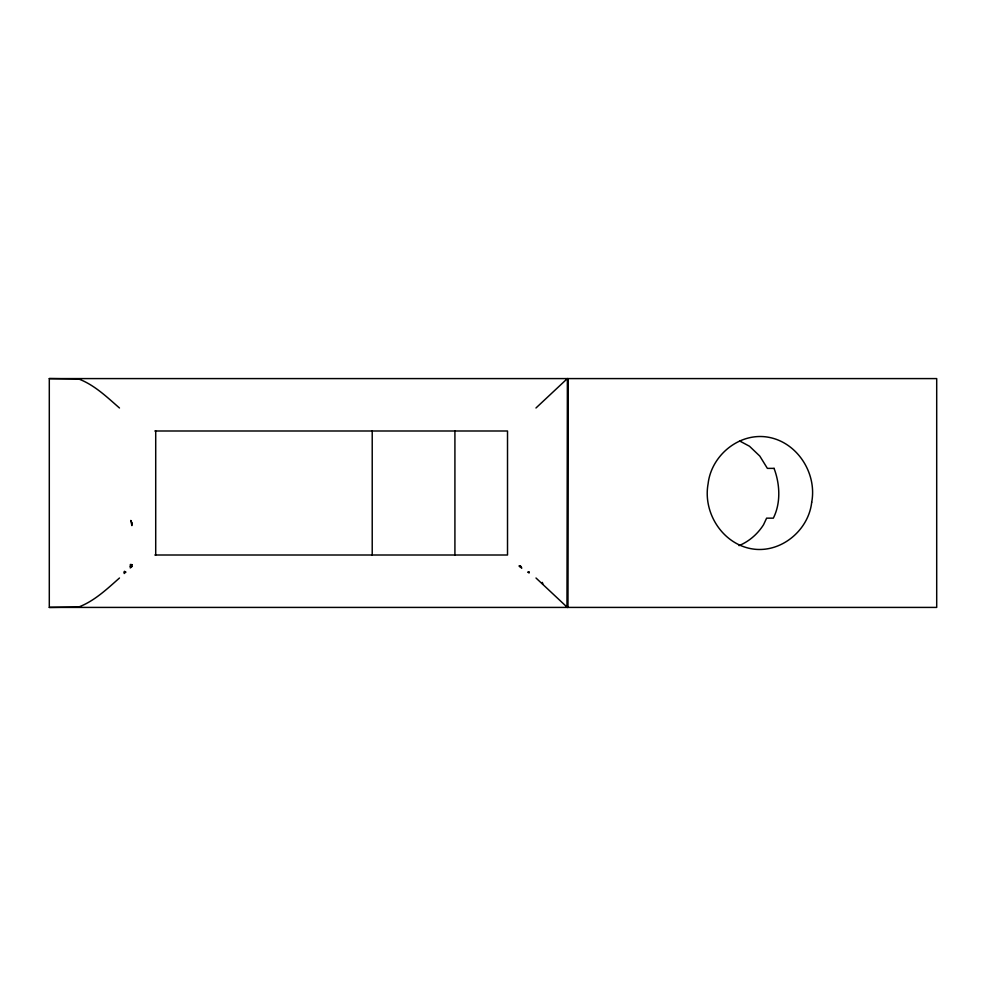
<?xml version="1.0" encoding="UTF-8"?>
<svg xmlns="http://www.w3.org/2000/svg" width="986" height="986" viewBox="0 0 986 986"><rect width="100%" height="100%" fill="white"/><g stroke="black" fill="none" stroke-linecap="round" stroke-linejoin="round"><path stroke-width="1.48" d="M536.002 578.006L567.357 607.413L567.776 378.587L567.776 607.413M131.877 566.519L131.914 564.658L130.349 564.46L130.312 567.936L131.877 566.519L130.349 566.482L131.914 564.658M124.285 572.09L124.211 573.507L125.703 572.09L124.409 571.288L124.285 572.09L125.703 572.09M119.479 578.006C107.03 588.999 94.409 601.029 78.67 607.031L49.3 607.413L49.3 378.587L936.7 378.587L936.7 607.413L49.3 607.413M535.965 407.994L567.357 378.587L567.357 607.413M154.864 430.993L507.519 430.993L507.519 555.007L154.864 555.007M774.207 468.375L767.379 468.375L759.787 456.062L749.496 446.251L739.611 440.952M520.448 565.989L518.993 565.989L521.779 568.121L520.448 565.989L520.448 567.246M49.3 378.587L78.67 378.969C94.459 384.959 106.932 397.075 119.479 407.994M542.916 584.328L542.3 582.393L542.337 583.613M774.059 468.375C779.951 484.027 781.011 502.922 773.332 518.155L766.615 518.155L763.534 524.749A56.547 52.948 -89.8 0 1 739.019 545.64M454.916 430.993L454.916 555.007M372.215 430.808L372.215 555.192M155.714 430.993L155.714 555.007M529.137 572.09L529.1 573.002L527.732 572.09L529.137 572.09M811.7 502.244C808.742 529.149 783.34 551.408 756.052 549.362C724.525 546.823 702.451 514.187 708.108 483.756C711.14 456.888 736.431 434.555 763.756 436.638C795.283 439.164 817.431 471.838 811.7 502.244M131.877 522.851L130.818 520.448L131.877 525.587L131.877 522.851"/></g></svg>
